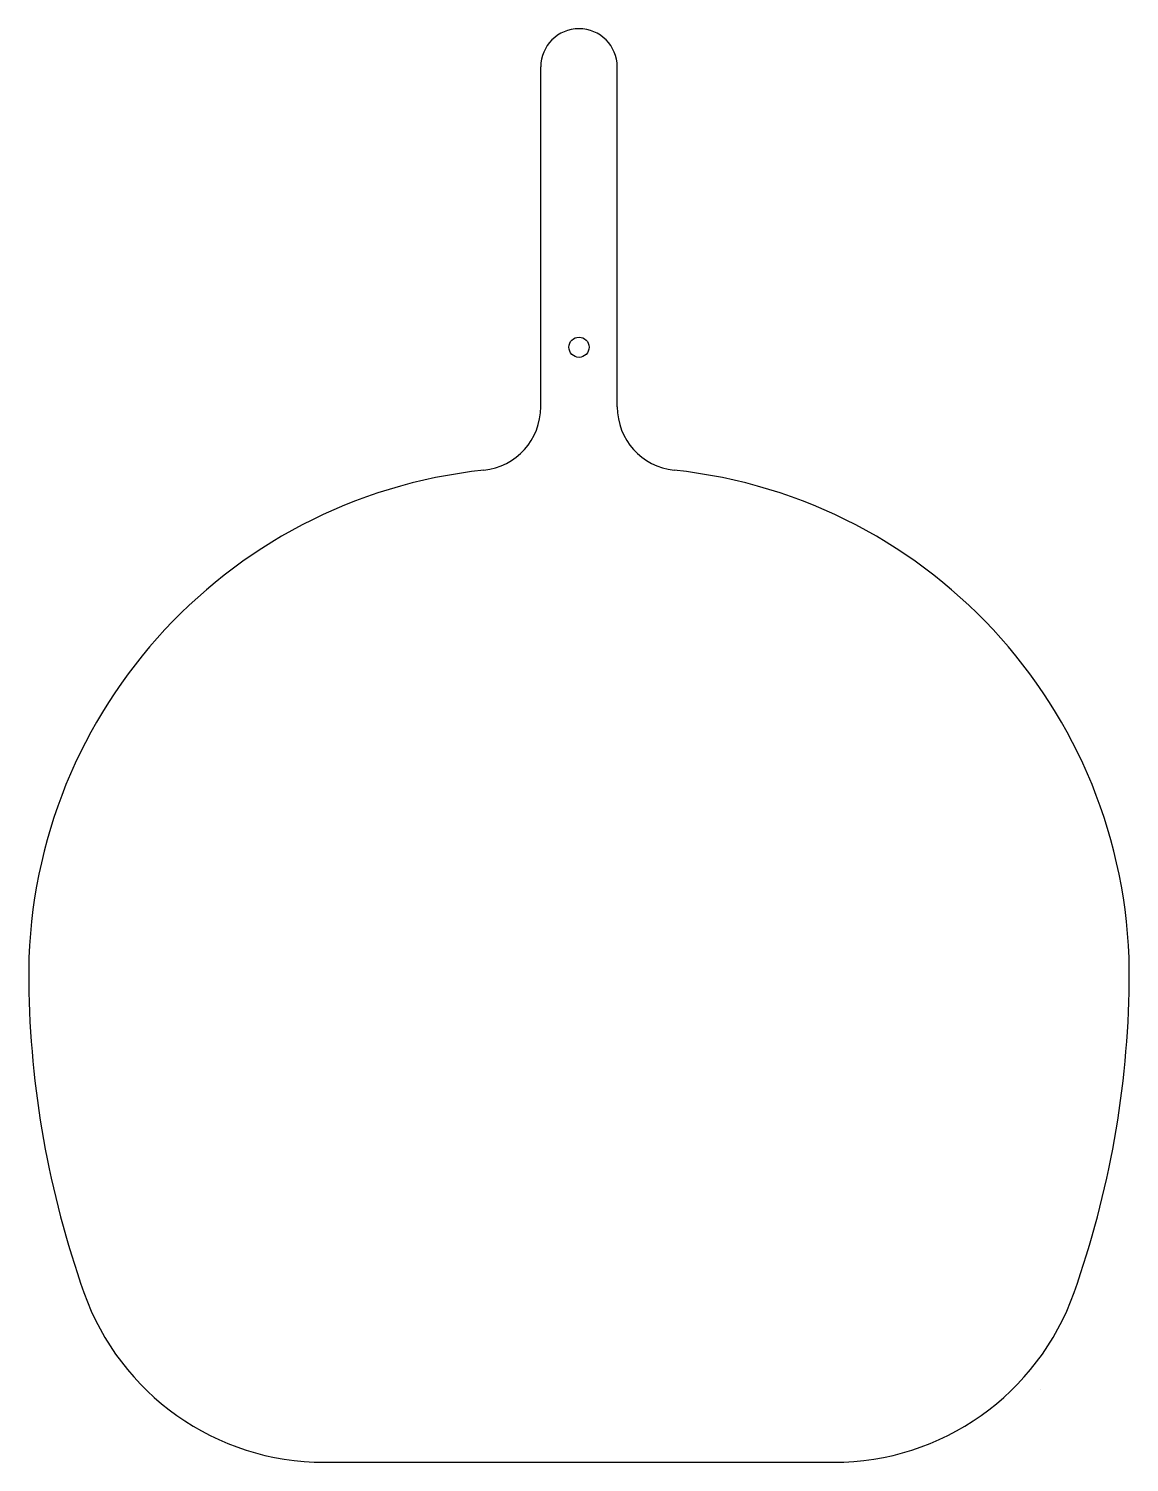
# Model space of a CAD drawing. Header units: millimetres. Extents: x -173 to 173, y 0 to 450.
import ezdxf

# ---------------------------------------------------------------- set-up
doc = ezdxf.new("R2010")
doc.units = ezdxf.units.MM
doc.layers.get('0').update_dxf_attribs({"lineweight": 25, "true_color": 0x000000})

msp = doc.modelspace()

# ---------------------------------------------------------------- linework, layer by layer
for p, q in [((-12, 331.29), (-12, 438)), ((12, 331.29), (12, 438)), ((145, 23), (145, 23)), ((-80, 0), (80, 0))]:
    msp.add_line(p, q)
msp.add_circle((0, 350), 3.17)
for centre, radius, start, end in [((0, 438), 12, 0, 180), ((-32, 331.29), 20, 276.0392, 0), ((32, 331.29), 20, 180, 263.9608), ((-13.1, 152.64), 159.65, 96.0392, 180.7007), ((13.1, 152.64), 159.65, 359.2993, 83.9608), ((130.55, 154.39), 303.31, 180.7007, 199.4596), ((-130.55, 154.39), 303.31, 340.5404, 359.2993), ((-80, 80), 80, 199.4596, 270), ((80, 80), 80, 270, 340.5404)]:
    msp.add_arc(centre, radius, start, end)

doc.saveas('drawing.dxf')
